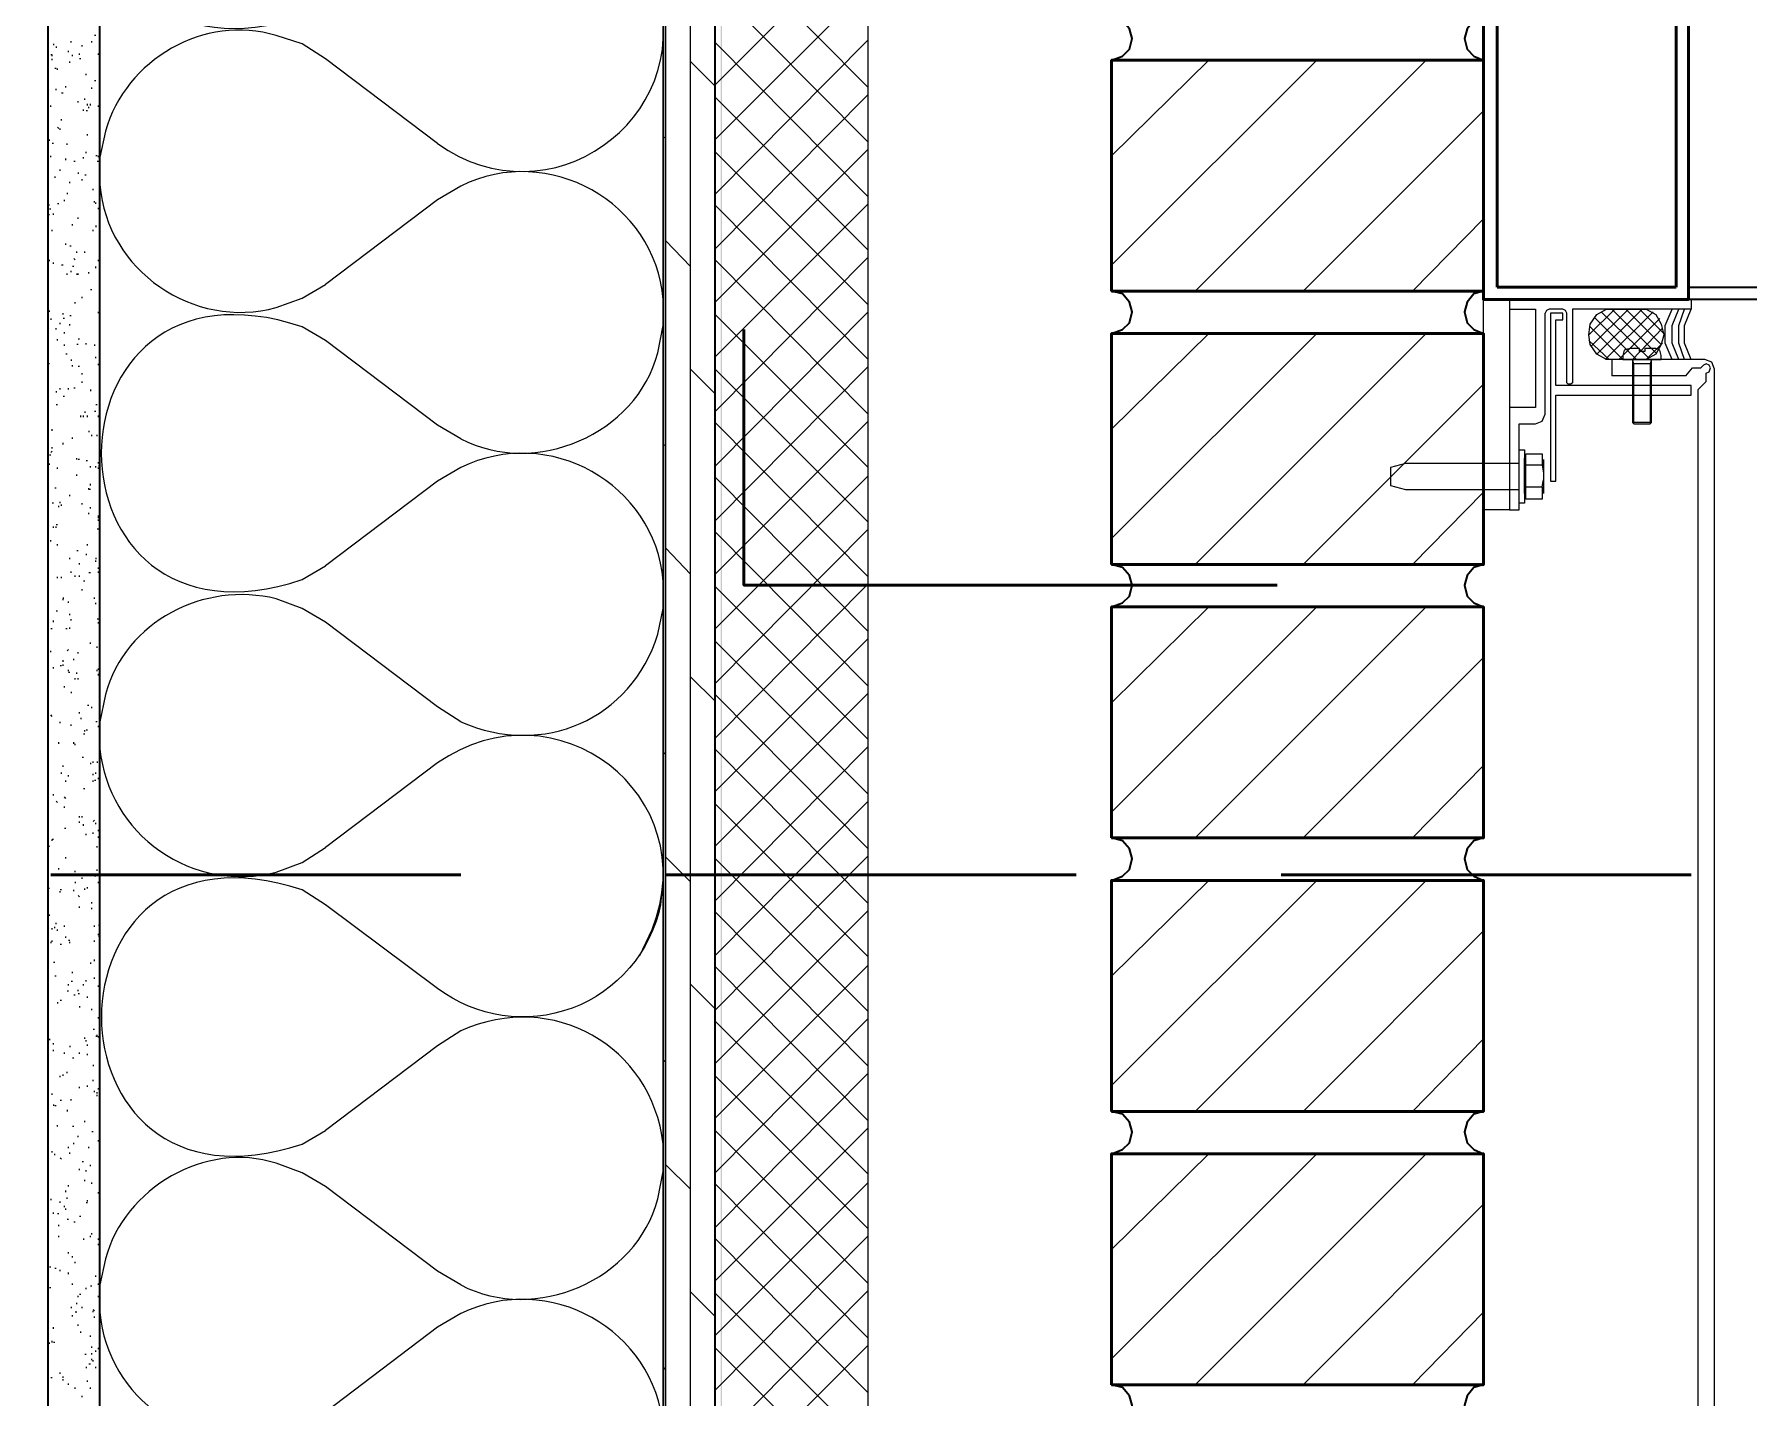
# Model space of a CAD drawing. Header units: inches. Extents: x 5 to 516, y -193 to 129.
# Drawn here: x 34.924 to 36.317, y -180.871 to -179.762 of the extents above; entities that cross this region are included whole.
import ezdxf

# ---------------------------------------------------------------- set-up
doc = ezdxf.new("R2010")
doc.units = ezdxf.units.IN
doc.header["$MEASUREMENT"] = 0
doc.layers.add('PDF7_Geometry', color=7, linetype='Continuous')
doc.layers.add('PDF7_Solid Fills', color=7, linetype='Continuous')

msp = doc.modelspace()

# ---------------------------------------------------------------- linework, layer by layer
at = {"layer": 'PDF7_Geometry', "lineweight": 35}
for points in [[(35.4346639, -172.2280057), (35.4346639, -182.8946732), (35.4768862, -182.8946732), (35.4768862, -172.2280057)], [(34.9346616, -177.4357839), (34.9346616, -182.0613398), (34.9768839, -182.0613398), (34.9768839, -177.4357839)]]:
    msp.add_lwpolyline(points, close=True, dxfattribs=at)
at = {"layer": 'PDF7_Geometry', "lineweight": 15}
for points in [[(35.4368861, -182.8946732), (35.4368861, -172.2280057)], [(35.4568852, -182.8946732), (35.4568852, -172.2280057)], [(35.6013283, -179.8057832), (35.4768839, -179.6802276)], [(35.4768844, -179.803561), (35.6013289, -179.6791166)], [(35.6013283, -179.8502281), (35.4768839, -179.7246725)], [(35.4768844, -179.8480059), (35.6013289, -179.7235615)], [(34.9391082, -179.7702279), (34.9391082, -179.771339)], [(34.9535509, -179.7691169), (34.9535509, -179.7680058)], [(34.970218, -179.7691169), (34.970218, -179.7680058)], [(34.9735523, -179.7635615), (34.9724412, -179.7635615)], [(35.2513293, -179.8513385), (35.1602182, -179.7824497), (35.1413293, -179.7702274), (35.1202182, -179.7635608)], [(35.6013283, -179.894673), (35.4768839, -179.7691174)], [(35.4768844, -179.8924508), (35.6013289, -179.7668953)], [(34.937996, -179.7791165), (34.9368848, -179.7791165)], [(34.937996, -179.7802275), (34.937996, -179.7791164)], [(34.937996, -179.7835619), (34.937996, -179.7824507)], [(34.9413303, -179.7724501), (34.9413303, -179.7735612)], [(34.9513287, -179.7768943), (34.9513287, -179.7757832)], [(34.9546631, -179.7802275), (34.9546631, -179.7791164)], [(34.9613295, -179.7824497), (34.9602184, -179.7824497)], [(34.9602195, -179.7791165), (34.9602195, -179.7780053)], [(34.9624394, -179.7724501), (34.9624394, -179.7713389)], [(34.9757745, -179.7791165), (34.9757745, -179.7780053)], [(35.7991071, -179.8613387), (35.877996, -179.7835609)], [(35.7991071, -179.9502285), (35.9657738, -179.7835619)], [(35.8668856, -179.9713388), (36.0546633, -179.783561)], [(34.9413303, -179.7902282), (34.9402192, -179.7902282)], [(34.9424402, -179.7913393), (34.9424402, -179.7902282)], [(34.9524409, -179.785784), (34.9524409, -179.7846729)], [(34.9657737, -179.7957836), (34.9657737, -179.7946725)], [(35.4768844, -179.8046721), (35.4568844, -179.7846721)], [(34.9413303, -179.8080053), (34.9413303, -179.8068942)], [(34.9468845, -179.8102274), (34.9457734, -179.8102274)], [(34.9491066, -179.8057832), (34.9491066, -179.8046721)], [(34.970218, -179.8068942), (34.970218, -179.8057831)], [(34.9735523, -179.8002278), (34.9724412, -179.8002278)], [(35.4768844, -179.9368946), (35.6013289, -179.811339)], [(34.936886, -179.8213392), (34.936886, -179.8202281)], [(34.9591073, -179.818006), (34.9591073, -179.8168949)], [(34.9635516, -179.8246724), (34.9635516, -179.8235613)], [(34.9646638, -179.8157839), (34.9646638, -179.8146728)], [(34.9668859, -179.8246724), (34.9657748, -179.8246724)], [(34.9668859, -179.8202282), (34.9668859, -179.819117)], [(34.9679959, -179.8224503), (34.9679959, -179.8213392)], [(34.9691081, -179.8202282), (34.9691081, -179.819117)], [(34.9757745, -179.8213392), (34.9757745, -179.8202281)], [(35.6013283, -179.9380057), (35.4768839, -179.8135612)], [(35.9546632, -179.9713388), (36.1013298, -179.8246721)], [(34.9435524, -179.8391174), (34.9424413, -179.8380063)], [(34.9446624, -179.8402273), (34.9446624, -179.8391162)], [(34.9457745, -179.8324499), (34.9457745, -179.8313388)], [(34.9357738, -179.849117), (34.9357738, -179.8480059)], [(34.9391082, -179.8513391), (34.937997, -179.8513391)], [(34.9502188, -179.8524502), (34.9502188, -179.8513391)], [(34.9668859, -179.8446727), (34.9668859, -179.8435616)], [(34.9813293, -179.8413385), (34.9768848, -179.8624497), (34.9768848, -179.8846719)], [(35.4368861, -179.8468949), (35.4346638, -179.8457838)], [(34.936886, -179.8624498), (34.936886, -179.8613387)], [(34.9491066, -179.8646731), (34.9491066, -179.8635619)], [(34.9568852, -179.865783), (34.9557741, -179.865783)], [(34.9635516, -179.8635609), (34.9635516, -179.8624498)], [(34.9657737, -179.8591166), (34.9657737, -179.8580055)], [(34.9746623, -179.8613387), (34.9735512, -179.8613387)], [(34.9757745, -179.865783), (34.9746633, -179.865783)], [(34.9757745, -179.8624498), (34.9757745, -179.8613387)], [(35.6013283, -179.9824506), (35.4768839, -179.8580061)], [(35.4768844, -179.9802284), (35.6013289, -179.855784)], [(34.9402181, -179.8780059), (34.9402181, -179.879117)], [(34.9446624, -179.8735616), (34.9446624, -179.8724505)], [(34.9591073, -179.8746727), (34.9591073, -179.8757838)], [(34.9624394, -179.881339), (34.9624394, -179.8802279)], [(34.9657737, -179.8768948), (34.9646626, -179.8768948)], [(34.9502188, -179.8913386), (34.9502188, -179.8924498)], [(34.9524409, -179.8835612), (34.9524409, -179.8824501)], [(34.9713302, -179.8891165), (34.9713302, -179.8880054)], [(35.2702182, -179.8857839), (35.2513293, -179.896895), (35.1602182, -179.9657839)], [(34.9357738, -179.9013394), (34.9346627, -179.9013394)], [(34.9357738, -179.9091168), (34.9346627, -179.9091168)], [(34.936886, -179.9046726), (34.9357749, -179.9046726)], [(34.9391082, -179.9091168), (34.9391082, -179.9080057)], [(34.9435524, -179.9002283), (34.9424413, -179.9002283)], [(34.9479967, -179.8980062), (34.9479967, -179.8968951)], [(34.9724401, -179.8991172), (34.9724401, -179.8980061)], [(34.9735523, -179.9002283), (34.9735523, -179.8991172)], [(34.9757745, -179.9046726), (34.9757745, -179.9035615)], [(35.6013283, -180.0268943), (35.4768839, -179.9013388)], [(35.4768844, -180.0246722), (35.6013289, -179.9002278)], [(34.937996, -179.9224508), (34.937996, -179.9213396)], [(34.9546631, -179.9180054), (34.9546631, -179.9168942)], [(34.9591073, -179.91245), (34.9591073, -179.9113389)], [(34.9713302, -179.9224508), (34.9713302, -179.9213396)], [(34.9735523, -179.9180054), (34.9735523, -179.9191165)], [(36.043553, -179.9713388), (36.1013307, -179.9124499)], [(34.9491066, -179.9335614), (34.9491066, -179.9324503)], [(34.9535509, -179.9346725), (34.9524398, -179.9346725)], [(35.4568852, -179.9513385), (35.4368852, -179.9302274)], [(34.9357738, -179.9468942), (34.9357738, -179.9457831)], [(34.9391082, -179.9491163), (34.9391082, -179.9480052)], [(34.9468845, -179.9502285), (34.9457734, -179.9502285)], [(34.9557753, -179.9513385), (34.9546642, -179.9513385)], [(34.9568852, -179.9457831), (34.9557741, -179.944672)], [(34.9579951, -179.9402278), (34.9579951, -179.9391167)], [(34.9646638, -179.9402278), (34.9646638, -179.9391167)], [(34.9735523, -179.9524507), (34.9735523, -179.9513396)], [(34.9757745, -179.9468942), (34.9757745, -179.9457831)], [(35.6013283, -180.0713392), (35.4768839, -179.9457837)], [(35.4768844, -180.0691171), (35.6013289, -179.9435615)], [(34.9502188, -179.958006), (34.9502188, -179.9568949)], [(34.9535509, -179.9557839), (34.9535509, -179.9546727)], [(34.9579951, -179.9568949), (34.9579951, -179.958006)], [(34.9591073, -179.958006), (34.9591073, -179.9568949)], [(34.9679959, -179.9568949), (34.9679959, -179.9557838)], [(34.9624394, -179.9768941), (34.9624394, -179.975783)], [(34.970218, -179.9702277), (34.9691069, -179.9702277)], [(35.1202182, -179.9846719), (35.1413293, -179.9768941), (35.1602182, -179.965783)], [(35.4302182, -180.0213394), (35.4346627, -179.9991172), (35.4346627, -179.9780061)], [(36.1802175, -179.9780063), (36.1224397, -179.9780063), (36.1224397, -179.9857841), (36.1435508, -179.9857841), (36.1435508, -180.0657841), (36.1224397, -180.0657841), (36.1224397, -180.1491174), (36.1302175, -180.1491174), (36.1302175, -180.0791174), (36.1435508, -180.0791174), (36.1491064, -180.0768952), (36.1513286, -180.0713397), (36.1513286, -179.9891174)], [(36.1802179, -179.9780059), (36.2702179, -179.9780059), (36.2702179, -179.9857836), (36.1735512, -179.9857836), (36.1735512, -180.0457836), (36.1724401, -180.0468948), (36.1702179, -180.0468948), (36.1691068, -180.0457836), (36.1691068, -179.989117), (36.1679957, -179.9868947), (36.1657735, -179.9857836)], [(34.9357738, -179.9880059), (34.9357738, -179.9868948)], [(34.9468845, -179.990228), (34.9468845, -179.9891169)], [(34.9535509, -179.9913391), (34.9524398, -179.9913391)], [(34.9568852, -179.9813395), (34.9568852, -179.9802284)], [(34.9757745, -179.989117), (34.9757745, -179.9880059)], [(35.6013283, -180.1146731), (35.4768839, -179.9902286)], [(35.4768844, -180.1135609), (35.6013289, -179.9880053)], [(36.1657752, -179.9857838), (36.1546641, -179.9857838), (36.1524419, -179.9868949), (36.1513307, -179.9891171)], [(36.2079952, -179.9857838), (36.1868841, -180.0068949)], [(36.2335532, -180.0268943), (36.2013309, -180.0268943), (36.1935531, -180.0224499), (36.1879976, -180.0146721), (36.1868865, -180.0068943), (36.1879976, -179.9980055), (36.1935531, -179.9902277), (36.2013309, -179.9857832)], [(36.2191082, -179.9857838), (36.1891082, -180.0157838)], [(36.2257746, -180.0268943), (36.1913301, -179.9924499)], [(36.2302188, -179.9857838), (36.1935522, -180.0224504)], [(36.235773, -180.0257833), (36.1968841, -179.9880055)], [(36.2391074, -179.9880059), (36.2002185, -180.0268948)], [(36.2013288, -179.9857838), (36.2335511, -179.9857838)], [(36.2413295, -180.021339), (36.2057739, -179.9857835)], [(36.2457737, -180.0146726), (36.2168849, -179.9857837)], [(36.2479959, -180.0057841), (36.2279959, -179.9857841)], [(36.2335532, -179.9857838), (36.2413309, -179.9902282), (36.2457754, -179.998006), (36.2479976, -180.0068949), (36.2457754, -180.0146727), (36.2413309, -180.0224504), (36.2335532, -180.0268949)], [(36.2546623, -180.0268943), (36.2491067, -180.013561), (36.2491067, -179.9991166), (36.2546623, -179.9857832)], [(36.2602187, -180.0268943), (36.2546632, -180.013561), (36.2546632, -179.9991166), (36.2602187, -179.9857832)], [(36.264663, -180.0268943), (36.2602186, -180.013561), (36.2602186, -179.9991166), (36.264663, -179.9857832)], [(36.2702195, -180.0268943), (36.2646639, -180.013561), (36.2646639, -179.9991166), (36.2702195, -179.9857832)], [(34.936886, -179.9935612), (34.936886, -179.9946723)], [(34.9413303, -180.0024498), (34.9413303, -180.0013387)], [(34.9446624, -179.9980055), (34.9446624, -179.9968944)], [(34.9479967, -179.9935612), (34.9468856, -179.9935612)], [(34.9479967, -180.0057841), (34.9479967, -180.004673)], [(34.9524409, -179.9991166), (34.9524409, -179.9980055)], [(35.2702182, -180.0913394), (35.2513293, -180.0802283), (35.1602182, -180.0113394), (35.1413293, -180.0002283)], [(35.7991071, -180.083561), (35.877996, -180.0057832)], [(35.7991071, -180.1724508), (35.9657738, -180.0057841)], [(35.8668856, -180.193561), (36.0546633, -180.0057832)], [(36.2146639, -180.0268943), (36.1879972, -180.0002277)], [(36.2446638, -179.9935612), (36.2113305, -180.0268946)], [(36.2468859, -180.0013387), (36.2224415, -180.0268943)], [(34.9424402, -180.0113394), (34.9424402, -180.0102283)], [(34.9479967, -180.0157837), (34.9479967, -180.0146726)], [(34.9591073, -180.0146726), (34.9579962, -180.0146726)], [(34.9602195, -180.0102284), (34.9591084, -180.0102284)], [(34.9657737, -180.0146726), (34.9657737, -180.0135615)], [(34.9724401, -180.0146726), (34.9724401, -180.0157837)], [(36.203551, -180.0268943), (36.1868843, -180.0113388)], [(36.2468859, -180.0135616), (36.2335526, -180.0268949)], [(34.9357738, -180.0302275), (34.9346627, -180.0302275)], [(34.9502188, -180.0224501), (34.9491077, -180.0224501)], [(34.9535509, -180.0268943), (34.9535509, -180.0280055)], [(34.9546631, -180.0324497), (34.9546631, -180.0313386)], [(34.9602195, -180.0324497), (34.9591084, -180.0324497)], [(34.9735523, -180.0257833), (34.9735523, -180.0246722)], [(34.9757745, -180.0313397), (34.9757745, -180.0302286)], [(35.4768844, -180.0546721), (35.4568844, -180.0346721)], [(35.6013283, -180.1591168), (35.4768839, -180.0346724)], [(35.4768844, -180.1580058), (35.6013289, -180.0324502)], [(36.2813301, -180.0268943), (36.2057746, -180.0268943)], [(36.2057754, -180.0268943), (36.2057754, -180.0402277)], [(36.2235513, -180.0791166), (36.2235513, -180.0302277), (36.2224402, -180.0268943), (36.2224402, -180.0780055), (36.2235513, -180.0791166), (36.2368847, -180.0791166), (36.2379958, -180.0780055), (36.2379958, -180.0268943)], [(36.2379974, -180.0302275), (36.2224419, -180.0302275)], [(36.2379974, -180.0268943), (36.2368863, -180.0302277), (36.2368863, -180.0791166)], [(36.2657738, -180.0402285), (36.2713294, -180.0335619), (36.2779961, -180.0335619), (36.2802183, -180.0313396)], [(36.28244, -180.0380062), (36.2846622, -180.0368951), (36.2857733, -180.0335617), (36.2846622, -180.0313395), (36.28244, -180.0302284), (36.2802177, -180.0313395)], [(36.2891087, -182.8402276), (36.2891087, -180.0346718), (36.2868865, -180.0291163), (36.2813309, -180.026894)], [(34.9624394, -180.0391172), (34.9624394, -180.0380061)], [(34.9624394, -180.0457836), (34.9624394, -180.0446725)], [(35.9546632, -180.193561), (36.1013298, -180.0468943)], [(36.2657752, -180.0402283), (36.2057752, -180.0402283)], [(36.2757737, -182.8235613), (36.2757737, -180.0513389), (36.2824403, -180.0446723), (36.2824403, -180.0380056)], [(34.9413303, -180.05245), (34.9413303, -180.0535611)], [(34.9446624, -180.0513389), (34.9446624, -180.0502278)], [(34.9479967, -180.0568943), (34.9468856, -180.0568943)], [(34.9513287, -180.0513389), (34.9513287, -180.0502278)], [(34.9568852, -180.0502279), (34.9557741, -180.0502279)], [(34.9691081, -180.0513389), (34.9691081, -180.05245)], [(34.9424402, -180.0635618), (34.9413291, -180.0635618)], [(34.9613295, -180.0735614), (34.9613295, -180.0724503)], [(34.9635516, -180.0735614), (34.9635516, -180.0724503)], [(34.9646638, -180.0691171), (34.9646638, -180.0702282)], [(34.9668859, -180.0735614), (34.9668859, -180.0724503)], [(34.9735523, -180.0691171), (34.9724412, -180.0691171)], [(34.9746623, -180.0635618), (34.9735512, -180.0635618)], [(34.9757745, -180.0735614), (34.9757745, -180.0724503)], [(34.9768844, -180.0713392), (34.9768844, -180.0702281)], [(34.937996, -180.084672), (34.937996, -180.0835609)], [(34.9546631, -180.0913396), (34.9546631, -180.0902285)], [(34.9679959, -180.084672), (34.9679959, -180.0857831)], [(34.970218, -180.0891174), (34.970218, -180.0880063)], [(34.9746623, -180.0891174), (34.9746623, -180.0880063)], [(35.6013283, -180.2035617), (35.4768839, -180.0780062)], [(35.4768844, -180.2013385), (35.6013289, -180.076894)], [(36.2379974, -180.0780056), (36.2224419, -180.0780056)], [(34.936886, -180.1046724), (34.9357749, -180.1046724)], [(34.937996, -180.1013392), (34.9368848, -180.1024503)], [(34.937996, -180.099117), (34.937996, -180.0980059)], [(34.9468845, -180.0957838), (34.9468845, -180.0946727)], [(35.4368861, -180.0968949), (35.4346638, -180.0957838)], [(36.1357748, -180.1124498), (36.1357748, -180.1035609), (36.1491082, -180.1035609), (36.1491082, -180.1124498)], [(34.9357738, -180.1124498), (34.9357738, -180.1113387)], [(34.9424402, -180.115783), (34.9424402, -180.1146719)], [(34.9579951, -180.1080056), (34.9579951, -180.1068944)], [(34.9602195, -180.1080056), (34.9591084, -180.1080056)], [(34.9668859, -180.1091166), (34.9657748, -180.1091166)], [(34.9691081, -180.1146731), (34.9691081, -180.113562)], [(34.9735523, -180.1146731), (34.9735523, -180.113562)], [(34.9768844, -180.1135609), (34.9757733, -180.1135609)], [(34.9757745, -180.1113388), (34.9757745, -180.1102276)], [(34.9757745, -180.115783), (34.9757745, -180.1146719)], [(35.2702182, -180.1146725), (35.2513293, -180.1257836), (35.1602182, -180.1946725)], [(36.1302184, -180.1113388), (36.0379961, -180.1113388), (36.0257739, -180.1146721), (36.0257739, -180.1291165), (36.0379961, -180.1324499), (36.1302184, -180.1324499)], [(36.1357748, -180.1357833), (36.1346637, -180.1357833), (36.1346637, -180.1068944), (36.1357748, -180.1068944)], [(36.1357748, -180.130228), (36.1357748, -180.1124502), (36.1491082, -180.1124502), (36.1502193, -180.1191169)], [(36.1502198, -180.1080056), (36.1502198, -180.1357833)], [(34.9413303, -180.1313391), (34.9402192, -180.1313391)], [(34.9579951, -180.1213395), (34.9579951, -180.1202284)], [(34.9679959, -180.1324501), (34.9679959, -180.131339)], [(34.9691081, -180.1324501), (34.967997, -180.1324501)], [(34.9691081, -180.1291169), (34.9691081, -180.1280058)], [(35.6013283, -180.2480055), (35.4768839, -180.12245)], [(35.4768844, -180.2457834), (35.6013289, -180.1213389)], [(36.1491076, -180.130228), (36.1502187, -180.1246724)], [(34.9391082, -180.1435608), (34.937997, -180.1435608)], [(34.9435524, -180.1468951), (34.9435524, -180.145784)], [(34.9446624, -180.1435608), (34.9446624, -180.1424497)], [(34.9457745, -180.1457829), (34.9457745, -180.1446718)], [(34.9524409, -180.1380055), (34.9524409, -180.1368944)], [(34.9624394, -180.144673), (34.9624394, -180.1435619)], [(36.043553, -180.193561), (36.1013307, -180.1346721)], [(34.9679959, -180.1524505), (34.9679959, -180.1513393)], [(34.9691081, -180.1480062), (34.9691081, -180.1468951)], [(34.9757745, -180.1546726), (34.9757745, -180.1535615)], [(34.9757745, -180.1557837), (34.9757745, -180.1546725)], [(34.9757745, -180.1580058), (34.9757745, -180.1568947)], [(34.9346616, -180.1635611), (34.9346616, -180.16245)], [(34.936886, -180.1746729), (34.936886, -180.1735618)], [(34.9391082, -180.1635611), (34.9391082, -180.16245)], [(34.9424402, -180.161339), (34.9413291, -180.161339)], [(34.9413303, -180.1635611), (34.9413303, -180.16245)], [(34.9757745, -180.1646722), (34.9746633, -180.1646722)], [(35.6013283, -180.2924504), (35.4768839, -180.1668949)], [(35.4768844, -180.2902283), (35.6013289, -180.1646727)], [(34.9424402, -180.1780061), (34.9424402, -180.176895)], [(34.9524409, -180.1891168), (34.9524409, -180.1880056)], [(34.9591073, -180.1824504), (34.9579962, -180.1824504)], [(34.9657737, -180.1846725), (34.9657737, -180.1857836)], [(34.9668859, -180.1780061), (34.9668859, -180.176895)], [(34.9735523, -180.1880057), (34.9735523, -180.1891168)], [(35.4568852, -180.2013385), (35.4368852, -180.1802274)], [(34.9535509, -180.2002286), (34.9535509, -180.1991174)], [(34.9602195, -180.193561), (34.9602195, -180.1924499)], [(34.9691081, -180.2002286), (34.967997, -180.2002286)], [(34.9735523, -180.1913389), (34.9735523, -180.1902278)], [(34.9757745, -180.1968942), (34.9757745, -180.1957831)], [(34.9757745, -180.2002286), (34.9757745, -180.1991174)], [(35.1413293, -180.2057839), (35.1602182, -180.1946728)], [(34.9424402, -180.2046728), (34.9424402, -180.2035617)], [(34.9457745, -180.2046728), (34.9457745, -180.2035617)], [(34.9568852, -180.2035617), (34.9568852, -180.2024506)], [(34.9602195, -180.2035617), (34.9602195, -180.2024506)], [(34.9624394, -180.2146724), (34.9624394, -180.2135613)], [(34.9646638, -180.2068949), (34.9635527, -180.2068949)], [(35.4302182, -180.2502281), (35.4346627, -180.2291169), (35.4346627, -180.2068947)], [(35.6013283, -180.3357831), (35.4768839, -180.2113387)], [(35.4768844, -180.3346721), (35.6013289, -180.2091165)], [(34.9468845, -180.2202277), (34.9468845, -180.2213388)], [(34.9468845, -180.2224499), (34.9468845, -180.2213388)], [(34.9513287, -180.224672), (34.9513287, -180.2235609)], [(34.9724401, -180.2213388), (34.9724401, -180.2202277)], [(34.9735523, -180.2257842), (34.9735523, -180.2246731)], [(35.2702182, -180.3213392), (35.2513293, -180.309117), (35.1602182, -180.2402281), (35.1413293, -180.2291169), (35.1202182, -180.2213392)], [(35.7991071, -180.3057832), (35.877996, -180.2280054)], [(35.7991071, -180.394673), (35.9657738, -180.2280063)], [(35.8668856, -180.4157833), (36.0546633, -180.2280055)], [(34.9391082, -180.2402281), (34.9391082, -180.2391169)], [(34.9424402, -180.2313395), (34.9413291, -180.2313395)], [(34.9524409, -180.2346727), (34.9524409, -180.2335616)], [(34.9535509, -180.239117), (34.9535509, -180.2380059)], [(34.9757745, -180.2380059), (34.9746633, -180.2380059)], [(34.9757745, -180.2413391), (34.9757745, -180.240228)], [(34.937996, -180.2457834), (34.9368848, -180.2457834)], [(34.9502188, -180.2457834), (34.9491077, -180.2457834)], [(34.9524409, -180.2457834), (34.9524409, -180.2446723)], [(34.9691081, -180.2580062), (34.9691081, -180.2568951)], [(35.6013283, -180.380228), (35.4768839, -180.2557836)], [(35.4768844, -180.3780059), (35.6013289, -180.2535614)], [(34.936886, -180.2646726), (34.936886, -180.2635615)], [(34.9468845, -180.2724501), (34.9468845, -180.271339)], [(34.9513287, -180.2624505), (34.9502176, -180.2635616)], [(34.9557753, -180.271339), (34.9557753, -180.2702279)], [(34.9591073, -180.2657837), (34.9591073, -180.2646726)], [(34.9746623, -180.2613394), (34.9746623, -180.2602283)], [(35.9546632, -180.4157833), (36.1013298, -180.2691166)], [(34.9391082, -180.2780054), (34.9391082, -180.2768943)], [(34.9457745, -180.2757833), (34.9446634, -180.2757833)], [(34.9468845, -180.2757833), (34.9468845, -180.2746722)], [(34.9513287, -180.2802276), (34.9513287, -180.2791165)], [(34.9524409, -180.2813398), (34.9513298, -180.2813398)], [(34.9568852, -180.2868951), (34.9568852, -180.285784)], [(34.9579951, -180.2824497), (34.9579951, -180.2813386)], [(34.9591073, -180.2868951), (34.9591073, -180.285784)], [(34.9746623, -180.2802276), (34.9746623, -180.2791165)], [(34.9757745, -180.2791165), (34.9757745, -180.2780054)], [(34.9757745, -180.2835619), (34.9757745, -180.2824508)], [(35.4768844, -180.3046721), (35.4568844, -180.2846721)], [(34.9479967, -180.2935615), (34.9479967, -180.2924504)], [(34.9535509, -180.2968947), (34.9535509, -180.2980058)], [(35.6013283, -180.4246729), (35.4768839, -180.2991174)], [(35.4768844, -180.4224508), (35.6013289, -180.2980063)], [(34.9602195, -180.3146729), (34.9602195, -180.3135618)], [(34.9679959, -180.3080053), (34.9668848, -180.3080053)], [(34.970218, -180.3102275), (34.970218, -180.3091164)], [(34.937996, -180.316895), (34.9368848, -180.3157839)], [(34.9446624, -180.3224503), (34.9446624, -180.3213392)], [(34.9535509, -180.3246725), (34.9535509, -180.3235614)], [(34.9613295, -180.3180061), (34.9613295, -180.3191172)], [(34.9746623, -180.3213393), (34.9735512, -180.3213393)], [(34.9757745, -180.3257835), (34.9757745, -180.3246724)], [(34.9435524, -180.3391175), (34.9435524, -180.3380063)], [(34.9557753, -180.3391175), (34.9557753, -180.3380063)], [(34.9568852, -180.3402274), (34.9568852, -180.3391163)], [(34.9646638, -180.3313389), (34.9635527, -180.3313389)], [(34.9646638, -180.3291167), (34.9646638, -180.3280056)], [(34.9668859, -180.3280057), (34.9657748, -180.3280057)], [(35.4768844, -180.4668946), (35.6013289, -180.341339)], [(34.9635516, -180.3502281), (34.9624405, -180.3502281)], [(34.9691081, -180.3546724), (34.9691081, -180.3557835)], [(34.9713302, -180.3546724), (34.9713302, -180.3535613)], [(34.9746623, -180.3535613), (34.9746623, -180.3546724)], [(35.2513302, -180.3546728), (35.1602191, -180.4235617)], [(35.4368861, -180.348006), (35.4346638, -180.3457838)], [(35.6013283, -180.4691167), (35.4768839, -180.3435611)], [(34.9346616, -180.3680052), (34.9346616, -180.3668941)], [(34.9457745, -180.3635609), (34.9457745, -180.3624498)], [(34.9468845, -180.3580056), (34.9468845, -180.3568945)], [(34.9491066, -180.3702284), (34.9491066, -180.3691173)], [(34.9513287, -180.365783), (34.9513287, -180.3646719)], [(34.9713302, -180.3646731), (34.9713302, -180.363562)], [(34.9713302, -180.3702284), (34.9713302, -180.3691173)], [(34.9735523, -180.3691174), (34.9724412, -180.3691174)], [(34.9735523, -180.3635609), (34.9735523, -180.3624498)], [(34.9757745, -180.3680052), (34.9757745, -180.3668941)], [(36.043553, -180.4157833), (36.1013307, -180.3568944)], [(34.9391082, -180.3813391), (34.9391082, -180.380228)], [(34.9491066, -180.3835612), (34.9479955, -180.3824501)], [(34.9646638, -180.3757838), (34.9635527, -180.3757838)], [(34.9424402, -180.3868944), (34.9413291, -180.3857833)], [(34.9479967, -180.3913387), (34.9479967, -180.3902276)], [(35.6013283, -180.5124505), (35.4768839, -180.3880061)], [(35.4768844, -180.5113395), (35.6013289, -180.3857839)], [(34.9346616, -180.4102279), (34.9346616, -180.4091168)], [(34.9491066, -180.4080058), (34.9479955, -180.4080058)], [(34.9602195, -180.3991173), (34.9602195, -180.3980062)], [(34.9602195, -180.4035615), (34.9602195, -180.4024504)], [(34.9624394, -180.3991173), (34.9624394, -180.3980062)], [(34.9635516, -180.4057837), (34.9635516, -180.4046726)], [(34.9724401, -180.4013394), (34.971329, -180.4024505)], [(34.9735523, -180.4046726), (34.9735523, -180.4035615)], [(34.9757745, -180.4102279), (34.9757745, -180.4091168)], [(34.9357738, -180.4224508), (34.9346627, -180.4235619)], [(34.937996, -180.4180054), (34.937996, -180.4168943)], [(34.9391082, -180.4168943), (34.937997, -180.4168943)], [(34.9657737, -180.4135611), (34.9657737, -180.41245)], [(34.9713302, -180.4124501), (34.9713302, -180.411339)], [(34.9746623, -180.4235607), (34.9746623, -180.4224496)], [(34.9757745, -180.4157833), (34.9757745, -180.4146722)], [(34.9346616, -180.4302283), (34.9346616, -180.4291171)], [(34.9491066, -180.4324504), (34.9491066, -180.4313393)], [(35.4568852, -180.4513385), (35.4368852, -180.4313385)], [(35.6013283, -180.5568943), (35.4768839, -180.4324498)], [(35.4768844, -180.5557832), (35.6013289, -180.4302277)], [(34.9435524, -180.4413389), (34.9435524, -180.4402278)], [(34.9557753, -180.4468942), (34.9557753, -180.4457831)], [(34.9568852, -180.443561), (34.9568852, -180.4424499)], [(34.9568852, -180.4513385), (34.9568852, -180.4524496)], [(34.9624394, -180.4468942), (34.9624394, -180.4457831)], [(34.9624394, -180.4491164), (34.9624394, -180.4480053)], [(34.9735523, -180.4468942), (34.9724412, -180.4468942)], [(34.9746623, -180.44245), (34.9746623, -180.4413389)], [(34.9757745, -180.4524507), (34.9757745, -180.4513396)], [(35.7991071, -180.5280055), (35.877996, -180.4502277)], [(35.7991071, -180.6168953), (35.9657738, -180.4502286)], [(35.8668856, -180.6380055), (36.0546633, -180.4502277)], [(34.9357738, -180.456895), (34.9346627, -180.456895)], [(34.9446624, -180.4602282), (34.9446624, -180.4591171)], [(34.9457745, -180.458006), (34.9446634, -180.458006)], [(34.9557753, -180.4591171), (34.9557753, -180.458006)], [(34.9602195, -180.4635614), (34.9591084, -180.4624503)], [(34.9646638, -180.458006), (34.9646638, -180.4568949)], [(34.9668859, -180.456895), (34.9668859, -180.4557839)], [(34.9357738, -180.4791163), (34.9357738, -180.4780052)], [(34.9602195, -180.4724499), (34.9602195, -180.4713388)], [(34.970218, -180.4691167), (34.970218, -180.4680056)], [(34.970218, -180.473561), (34.970218, -180.4724498)], [(35.6013283, -180.6013392), (35.4768839, -180.4757836)], [(35.4768844, -180.5991171), (35.6013289, -180.4746726)], [(34.937996, -180.4902281), (34.937996, -180.489117)], [(34.9402181, -180.489117), (34.9402181, -180.4880059)], [(34.9413303, -180.4857838), (34.9413303, -180.4846727)], [(34.9424402, -180.4913391), (34.9424402, -180.490228)], [(34.9479967, -180.4880059), (34.9479967, -180.4868948)], [(34.9724401, -180.4880059), (34.9724401, -180.4868948)], [(34.9768844, -180.4857838), (34.9757733, -180.4868949)], [(34.9757745, -180.4946723), (34.9757745, -180.4935612)], [(35.4157747, -180.5113395), (35.4257747, -180.4902283)], [(35.9546632, -180.6380055), (36.1013298, -180.4913388)], [(34.936886, -180.5002277), (34.936886, -180.5013388)], [(34.937996, -180.5002277), (34.937996, -180.4991166)], [(34.9457745, -180.5024498), (34.9446634, -180.5024498)], [(34.9491066, -180.4968945), (34.9491066, -180.4957834)], [(34.9524409, -180.4991166), (34.9513298, -180.4991166)], [(34.9524409, -180.5013387), (34.9524409, -180.5002276)], [(34.9724401, -180.5002277), (34.9724401, -180.4991166)], [(34.9768844, -180.4957834), (34.9757733, -180.4957834)], [(34.9402181, -180.5168948), (34.939107, -180.5168948)], [(34.9691081, -180.5168948), (34.9691081, -180.5180059)], [(34.9724401, -180.5157837), (34.9724401, -180.5146726)], [(35.6013283, -180.645783), (35.4768839, -180.5202274)], [(35.4768844, -180.6435608), (35.6013289, -180.5191164)], [(34.9413303, -180.5280055), (34.9402192, -180.5280055)], [(34.9513287, -180.535784), (34.9513287, -180.5346729)], [(34.9546631, -180.5324497), (34.953552, -180.5324497)], [(34.9546631, -180.5257833), (34.9546631, -180.5246722)], [(34.9635516, -180.535784), (34.9635516, -180.5346729)], [(34.9657737, -180.5324497), (34.9657737, -180.5313386)], [(34.9724401, -180.5302276), (34.9724401, -180.5291165)], [(34.9757745, -180.5368951), (34.9757745, -180.535784)], [(35.4768844, -180.5546722), (35.4568844, -180.5346722)], [(34.9424402, -180.5491168), (34.9424402, -180.5502279)], [(34.9457745, -180.5480058), (34.9446634, -180.5480058)], [(34.9513287, -180.5402283), (34.9502176, -180.5402283)], [(34.9568852, -180.5435615), (34.9557741, -180.5435615)], [(34.9591073, -180.5402283), (34.9591073, -180.5391172)], [(34.9602195, -180.5424504), (34.9591084, -180.5424504)], [(34.9668859, -180.5457836), (34.9668859, -180.5446725)], [(34.9602195, -180.55245), (34.9602195, -180.5535611)], [(34.970218, -180.5557832), (34.970218, -180.5546721)], [(34.9757745, -180.5624496), (34.9757745, -180.5613385)], [(35.4768844, -180.6880057), (35.6013289, -180.5624502)], [(34.9646638, -180.5791167), (34.9646638, -180.5780056)], [(34.9724401, -180.5713393), (34.971329, -180.5713393)], [(34.9735512, -180.5768946), (34.9746623, -180.5768946), (34.9746623, -180.5757835)], [(34.9757745, -180.5780057), (34.9757745, -180.5768946)], [(35.2702182, -180.5724497), (35.2513293, -180.5846719), (35.1602182, -180.6535608)], [(35.6013283, -180.6891168), (35.4768839, -180.5646723)], [(34.9357738, -180.5791167), (34.9357738, -180.5802279)], [(34.9391082, -180.583561), (34.9391082, -180.5824499)], [(34.9391082, -180.5891175), (34.9391082, -180.5880064)], [(34.9479967, -180.5913396), (34.9479967, -180.5902285)], [(34.9524409, -180.5846721), (34.9524409, -180.5857832)], [(34.9602195, -180.5913396), (34.9602195, -180.5902285)], [(34.9657737, -180.5813389), (34.9657737, -180.5802278)], [(34.9668859, -180.5846721), (34.9668859, -180.583561)], [(34.9668859, -180.5924507), (34.9668859, -180.5913396)], [(36.043553, -180.6380055), (36.1013307, -180.5791166)], [(34.9502188, -180.6068945), (34.9502188, -180.6057834)], [(34.9557753, -180.5946728), (34.9546642, -180.5946728)], [(34.9713302, -180.6002281), (34.9713302, -180.6013392)], [(35.4368861, -180.598006), (35.4346638, -180.5957838)], [(34.9446624, -180.6102277), (34.9446624, -180.6091166)], [(34.9468845, -180.6091167), (34.9468845, -180.6080055)], [(34.9602195, -180.6191174), (34.9602195, -180.6180063)], [(34.9668859, -180.6180052), (34.9668859, -180.6168941)], [(34.9713302, -180.6135609), (34.9713302, -180.6124498)], [(34.9757745, -180.6202284), (34.9757745, -180.6191173)], [(35.6013283, -180.7335617), (35.4768839, -180.6091172)], [(35.4768844, -180.7324506), (35.6013289, -180.6068951)], [(34.937996, -180.6246727), (34.937996, -180.6235616)], [(34.9391082, -180.6324502), (34.9391082, -180.6335613)], [(34.9413303, -180.6335612), (34.9402192, -180.6335612)], [(34.9457745, -180.629117), (34.9446634, -180.629117)], [(34.9535509, -180.629117), (34.9535509, -180.6280059)], [(34.9724401, -180.6224506), (34.9724401, -180.6213395)], [(34.9746623, -180.6235616), (34.9746623, -180.6224505)], [(34.9746623, -180.6257838), (34.9746623, -180.6246727)], [(34.9502188, -180.6368944), (34.9502188, -180.6380055)], [(34.9646638, -180.6468952), (34.9646638, -180.6457841)], [(34.9424402, -180.6502284), (34.9424402, -180.6491172)], [(34.9557753, -180.6502284), (34.9546642, -180.6502284)], [(34.9591073, -180.6591169), (34.9591073, -180.6580058)], [(34.9713302, -180.6546726), (34.9702191, -180.6546726)], [(34.9757745, -180.6624501), (34.9757745, -180.661339)], [(35.1413293, -180.6646722), (35.1602182, -180.6535611)], [(35.6013283, -180.7780055), (35.4768839, -180.653561)], [(35.4768844, -180.7757833), (35.6013289, -180.6513389)], [(34.937996, -180.6713386), (34.937996, -180.6702275)], [(34.9402181, -180.6735607), (34.9402181, -180.6724496)], [(34.9457745, -180.6768951), (34.9446634, -180.675784)], [(34.9513287, -180.6680054), (34.9513287, -180.6668943)], [(34.9524409, -180.6724508), (34.9524409, -180.6713397)], [(34.9557753, -180.6646722), (34.9557753, -180.6635611)], [(34.9679959, -180.6680054), (34.9679959, -180.6668943)], [(35.4302182, -180.7091164), (35.4346627, -180.6868942), (35.4346627, -180.6646719)], [(35.7991071, -180.7502277), (35.877996, -180.6724499)], [(35.7991071, -180.8391175), (35.9657738, -180.6724508)], [(35.8668856, -180.8602277), (36.0546633, -180.67245)], [(34.9602195, -180.6857836), (34.9602195, -180.6846725)], [(34.9635516, -180.6791172), (34.9624405, -180.6791172)], [(34.9657737, -180.6868947), (34.9657737, -180.6857836)], [(34.9691081, -180.6824504), (34.9691081, -180.6813393)], [(35.2702182, -180.7791164), (35.2513293, -180.7680053), (35.1602182, -180.6991164), (35.1413293, -180.6880053), (35.1202182, -180.6802275)], [(35.4568852, -180.7013385), (35.4368852, -180.6813385)], [(34.9491066, -180.7035618), (34.9491066, -180.7024507)], [(34.9513287, -180.6991164), (34.9513287, -180.6980053)], [(34.9646638, -180.6946721), (34.9646638, -180.693561)], [(34.970218, -180.6968943), (34.970218, -180.6957832)], [(34.9757745, -180.7046729), (34.9757745, -180.7035617)], [(35.6013283, -180.8224504), (35.4768839, -180.6968948)], [(35.4768844, -180.8202282), (35.6013289, -180.6957838)], [(34.936886, -180.7091171), (34.936886, -180.7102282)], [(34.9446624, -180.7124503), (34.9446624, -180.7113392)], [(34.9479967, -180.7157835), (34.9479967, -180.7146724)], [(34.9491066, -180.7180056), (34.9491066, -180.7168945)], [(34.9502188, -180.7091171), (34.9502188, -180.708006)], [(34.9668859, -180.7124503), (34.9657748, -180.7124503)], [(34.9668859, -180.7113393), (34.9668859, -180.7102281)], [(35.9546632, -180.8602277), (36.1013298, -180.7135611)], [(34.9391082, -180.7213388), (34.9391082, -180.7202277)], [(34.9435524, -180.7213388), (34.9424413, -180.7213388)], [(34.9435524, -180.7313396), (34.9435524, -180.7302285)], [(34.9513287, -180.7257842), (34.9502176, -180.7257842)], [(34.9568852, -180.7280064), (34.9557741, -180.7280064)], [(34.9613295, -180.723561), (34.9602184, -180.723561)], [(34.9435524, -180.7402281), (34.9435524, -180.739117)], [(34.9635516, -180.7413392), (34.9635516, -180.7424503)], [(34.9691081, -180.7402281), (34.9691081, -180.739117)], [(34.970218, -180.738006), (34.970218, -180.7368949)], [(34.9757745, -180.7424502), (34.9757745, -180.7413391)], [(35.6013283, -180.8668953), (35.4768839, -180.7413397)], [(35.4768844, -180.8646731), (35.6013289, -180.7391176)], [(34.9513287, -180.753562), (34.9513287, -180.7524509)], [(34.9546631, -180.7568941), (34.9546631, -180.755783)], [(34.9757745, -180.7468945), (34.9757745, -180.7457834)], [(34.9813293, -180.7580053), (34.9768848, -180.7791164), (34.9768848, -180.8013386)], [(34.936886, -180.7646727), (34.9357749, -180.7646727)], [(34.9413303, -180.7657837), (34.9402192, -180.7657837)], [(34.9446624, -180.7680059), (34.9446624, -180.7668948)], [(34.9513287, -180.770228), (34.9513287, -180.7691169)], [(34.9568852, -180.7613395), (34.9568852, -180.7602284)], [(34.9735523, -180.7724501), (34.9735523, -180.771339)], [(34.936886, -180.7813398), (34.9357749, -180.7813398)], [(34.9546631, -180.7791165), (34.9546631, -180.7780054)], [(34.9613295, -180.7868951), (34.9602184, -180.7868951)], [(34.9657737, -180.7824497), (34.9657737, -180.7813386)], [(34.970218, -180.7802276), (34.9691069, -180.7802276)], [(34.9757745, -180.7791165), (34.9757745, -180.7780054)], [(35.4768844, -180.8046722), (35.4568844, -180.7846722)], [(35.6013283, -180.910228), (35.4768839, -180.7857835)], [(35.4768844, -180.9091169), (35.6013289, -180.7835613)], [(34.9535509, -180.7968947), (34.9535509, -180.7980058)], [(34.9579951, -180.801339), (34.956884, -180.801339)], [(34.9579951, -180.7946726), (34.9579951, -180.7935615)], [(34.9591073, -180.7891173), (34.9591073, -180.7880061)], [(34.9624394, -180.7980058), (34.9624394, -180.7968947)], [(34.9724401, -180.8002279), (34.971329, -180.7991168)], [(34.9713302, -180.801339), (34.9713302, -180.8002279)], [(34.9757745, -180.7891173), (34.9757745, -180.7880061)], [(36.043553, -180.8602277), (36.1013307, -180.8013389)], [(34.9391082, -180.8146729), (34.9391082, -180.8135618)], [(34.9546631, -180.8046722), (34.9546631, -180.8035611)], [(34.9591073, -180.8124496), (34.9591073, -180.8113385)], [(34.9724401, -180.8057833), (34.9724401, -180.8046721)], [(35.2702182, -180.8024506), (35.2513293, -180.8135617), (35.1602182, -180.8824506)], [(34.9357738, -180.8268946), (34.9357738, -180.8257835)], [(34.937996, -180.8257836), (34.937996, -180.8246725)], [(34.9402181, -180.8257836), (34.939107, -180.8257836)], [(34.9613295, -180.8180061), (34.9613295, -180.816895)], [(34.9691081, -180.8213393), (34.9691081, -180.8202282)], [(34.970218, -180.8302278), (34.970218, -180.8291167)], [(35.4768844, -180.9524507), (35.6013289, -180.8280063)], [(34.9657737, -180.8357832), (34.9646626, -180.8357832)], [(34.970218, -180.8357832), (34.970218, -180.8346721)], [(34.970218, -180.8402274), (34.970218, -180.8391163)], [(34.9713302, -180.8413396), (34.9713302, -180.8402285)], [(34.9735523, -180.833561), (34.9735523, -180.8324499)], [(34.9757745, -180.8313389), (34.9757745, -180.8302278)], [(35.6013283, -180.9546729), (35.4768839, -180.8302284)], [(34.937996, -180.8546724), (34.9368848, -180.8546724)], [(34.9446624, -180.8513392), (34.9446624, -180.8502281)], [(34.9468845, -180.8546724), (34.9468845, -180.8535613)], [(34.9468845, -180.8568945), (34.9468845, -180.8557834)], [(34.9657737, -180.8457839), (34.9657737, -180.846895)], [(34.9668859, -180.8580056), (34.9668859, -180.8568945)], [(34.9691081, -180.8435618), (34.967997, -180.8435618)], [(34.9735523, -180.846895), (34.9735523, -180.8457838)], [(35.4368861, -180.848006), (35.4346638, -180.8457838)], [(34.9513287, -180.8602277), (34.9513287, -180.8591166)], [(34.9568852, -180.8635609), (34.9568852, -180.8624498)], [(34.9624394, -180.8702285), (34.9624394, -180.8691174)], [(34.9691081, -180.8635609), (34.9691081, -180.8624498)]]:
    msp.add_lwpolyline(points, dxfattribs=at)
for points in [[(35.6013283, -182.4368948), (35.6013283, -176.6857833), (35.4768839, -176.6857833), (35.4768839, -182.4368948)], [(36.1013284, -180.1491173), (36.1013284, -179.9780061), (36.1224395, -179.9780061), (36.1224395, -180.1491173)], [(36.1657747, -179.989117), (36.1557747, -179.989117), (36.1557747, -180.1257836), (36.1602192, -180.1257836), (36.1602192, -180.0557836), (36.2702192, -180.0557836), (36.2702192, -180.0480059), (36.1602192, -180.0480059), (36.1602192, -179.9946725), (36.1657747, -179.9946725)], [(36.2146639, -180.0268943), (36.245775, -180.0268943), (36.245775, -180.023561), (36.2446639, -180.0191166), (36.2413306, -180.0180055), (36.2324417, -180.0180055), (36.2324417, -180.0202277), (36.2279972, -180.0202277), (36.2279972, -180.0180055), (36.2202195, -180.0180055), (36.215775, -180.0191166), (36.2146639, -180.023561)], [(36.1302184, -180.1435614), (36.1302184, -180.1002281), (36.1346628, -180.1002281), (36.1346628, -180.1435614)], [(36.1357748, -180.1402276), (36.1357748, -180.1302276), (36.1491082, -180.1302276), (36.1491082, -180.1402276)]]:
    msp.add_lwpolyline(points, close=True, dxfattribs=at)
at = {"layer": 'PDF7_Geometry', "lineweight": 50}
for points in [[(36.2679951, -179.9680063), (36.2679951, -179.9780063), (36.2679951, -179.3113396), (36.1013284, -179.3113396), (36.1013284, -179.9780063), (36.2679951, -179.9780063)], [(36.112441, -179.3213392), (36.2579966, -179.3213392), (36.2579966, -179.9680059)], [(36.1124413, -179.3213392), (36.1124413, -179.9680059)], [(36.2579966, -179.9680056), (36.112441, -179.9680056)], [(35.9335518, -180.2102281), (35.5002184, -180.2102281), (35.5002184, -180.0024504)], [(35.2702194, -180.4457832), (34.936886, -180.4457832)], [(35.7702194, -180.4457832), (35.4368861, -180.4457832)], [(36.2702195, -180.4457832), (35.9368861, -180.4457832)]]:
    msp.add_lwpolyline(points, dxfattribs=at)
at = {"layer": 'PDF7_Geometry', "lineweight": 35}
for points in [[(35.7991071, -179.7835619), (35.807996, -179.7802285), (35.8135516, -179.774673), (35.8157738, -179.7657841), (35.8135516, -179.7580063), (35.807996, -179.7513396), (35.7991071, -179.7491174)], [(36.1013284, -179.7491165), (36.0935506, -179.7513388), (36.0879951, -179.7580054), (36.0857728, -179.7657832), (36.0879951, -179.7746721), (36.0935506, -179.7802277), (36.1013284, -179.783561)], [(35.7991071, -180.0057841), (35.807996, -180.0024508), (35.8135516, -179.9968952), (35.8157738, -179.9880063), (35.8135516, -179.9802285), (35.807996, -179.9735619), (35.7991071, -179.9713396)], [(36.1013284, -179.9713388), (36.0935506, -179.973561), (36.0879951, -179.9802277), (36.0857728, -179.9880055), (36.0879951, -179.9968943), (36.0935506, -180.0024499), (36.1013284, -180.0057832)], [(36.2679951, -179.9680056), (36.4979951, -179.9680056), (36.4979951, -179.9780056), (36.2679951, -179.9780056)], [(35.7991071, -180.2280063), (35.807996, -180.224673), (35.8135516, -180.2191174), (35.8157738, -180.2102286), (35.8135516, -180.2024508), (35.807996, -180.1957841), (35.7991071, -180.1935619)], [(36.1013284, -180.193561), (36.0935506, -180.1957832), (36.0879951, -180.2024499), (36.0857728, -180.2102277), (36.0879951, -180.2191166), (36.0935506, -180.2246721), (36.1013284, -180.2280055)], [(35.7991071, -180.4502286), (35.807996, -180.4468952), (35.8135516, -180.4413397), (35.8157738, -180.4324508), (35.8135516, -180.424673), (35.807996, -180.4180063), (35.7991071, -180.4157841)], [(36.1013284, -180.4157833), (36.0935506, -180.4180055), (36.0879951, -180.4246722), (36.0857728, -180.4324499), (36.0879951, -180.4413388), (36.0935506, -180.4468944), (36.1013284, -180.4502277)], [(35.7991071, -180.6724508), (35.807996, -180.6691175), (35.8135516, -180.6635619), (35.8157738, -180.654673), (35.8135516, -180.6468953), (35.807996, -180.6402286), (35.7991071, -180.6380064)], [(36.1013284, -180.6380055), (36.0935506, -180.6402277), (36.0879951, -180.6468944), (36.0857728, -180.6546722), (36.0879951, -180.6635611), (36.0935506, -180.6691166), (36.1013284, -180.67245)], [(35.7991071, -180.8946731), (35.807996, -180.8913397), (35.8135516, -180.8857842), (35.8157738, -180.8768953), (35.8135516, -180.8691175), (35.807996, -180.8624508), (35.7991071, -180.8602286)], [(36.1013284, -180.8602277), (36.0935506, -180.86245), (36.0879951, -180.8691166), (36.0857728, -180.8768944), (36.0879951, -180.8857833), (36.0935506, -180.8913389), (36.1013284, -180.8946722)]]:
    msp.add_lwpolyline(points, dxfattribs=at)
at = {"layer": 'PDF7_Geometry', "lineweight": 50}
for points in [[(35.7991071, -179.9713396), (35.7991071, -179.7835619), (36.1013294, -179.7835619), (36.1013294, -179.9713396)], [(35.7991071, -180.1935619), (35.7991071, -180.0057841), (36.1013294, -180.0057841), (36.1013294, -180.1935619)], [(35.7991071, -180.4157841), (35.7991071, -180.2280063), (36.1013294, -180.2280063), (36.1013294, -180.4157841)], [(35.7991071, -180.6380064), (35.7991071, -180.4502286), (36.1013294, -180.4502286), (36.1013294, -180.6380064)], [(35.7991071, -180.8602286), (35.7991071, -180.6724508), (36.1013294, -180.6724508), (36.1013294, -180.8602286)]]:
    msp.add_lwpolyline(points, close=True, dxfattribs=at)
at = {"layer": 'PDF7_Geometry', "lineweight": 15}
for points in [[(34.9813293, -180.299117), (34.9768848, -180.3213392), (34.9768848, -180.3435614, 0.45756383), (35.1202182, -180.4435614), (35.1413293, -180.4357836), (35.1602182, -180.4235614)], [(35.4346627, -180.4468944), (35.4324404, -180.4702278, -0.551614899), (35.2513293, -180.5380055), (35.1602182, -180.4702278), (35.1413293, -180.4580055)]]:
    msp.add_lwpolyline(points, format="xyb", dxfattribs=at)
for points in [[(35.1413293, -179.5413388), (34.9236811, -179.4697277), (34.9236811, -179.8196166), (35.1413293, -179.7480055)], [(35.2513293, -179.8513385), (35.3419775, -179.9162274), (35.4598849, -179.8318756), (35.4302182, -179.7280052)], [(35.1202182, -179.7635608), (35.0619774, -179.7456348), (34.9975886, -179.7829497), (34.9813293, -179.8413385)], [(35.4346627, -179.9780061), (35.4279404, -179.8985802), (35.3413849, -179.8506727), (35.2702182, -179.8857839)], [(34.9768848, -179.8846719), (34.9823663, -179.9546163), (35.0530886, -180.0028756), (35.1202182, -179.9846719)], [(35.1413293, -180.0002283), (34.923533, -179.9282283), (34.923533, -180.2777839), (35.1413293, -180.2057839)], [(35.2702182, -180.0913394), (35.3306441, -180.122895), (35.4129775, -180.0876913), (35.4302182, -180.0213394)], [(35.4346627, -180.2068947), (35.4279404, -180.1274688), (35.3413849, -180.0795614), (35.2702182, -180.1146725)], [(35.1202182, -180.2213392), (35.0614219, -180.2070429), (34.9979774, -180.2392466), (34.9813293, -180.299117)], [(35.2702182, -180.3213392), (35.3372552, -180.350691), (35.4085886, -180.3193021), (35.4302182, -180.2502281)], [(35.4257747, -180.4902283), (35.468608, -180.3805987), (35.3475895, -180.2881728), (35.2513302, -180.3546728)], [(35.1413293, -180.4580055), (34.9237182, -180.3860796), (34.9237182, -180.7365982), (35.1413293, -180.6646722)], [(35.4346627, -180.6646719), (35.4253293, -180.584709), (35.3451071, -180.5391534), (35.2702182, -180.5724497)], [(35.1202182, -180.6802275), (35.0626626, -180.6616349), (34.9967923, -180.7003757), (34.9813293, -180.7580053)], [(35.2702182, -180.7791164), (35.3306441, -180.810672), (35.4129775, -180.7754683), (35.4302182, -180.7091164)], [(35.4346627, -180.8946728), (35.4279404, -180.8152469), (35.3413849, -180.7673395), (35.2702182, -180.8024506)], [(34.9768848, -180.8013386), (34.9827182, -180.8714312), (35.0526256, -180.9196534), (35.1202182, -180.9013386)]]:
    msp.add_open_spline(points, degree=3, dxfattribs=at)
at = {"layer": 'PDF7_Solid Fills', "lineweight": 35, "transparency": 33554559}
for points in [[(35.4813287, -172.2280057), (35.4824398, -182.8946732), (35.4813287, -182.8946732)], [(35.4824409, -172.2280057), (35.4813298, -172.2280057), (35.4824409, -182.8946732)]]:
    msp.add_solid(points, dxfattribs=at)

doc.saveas('drawing.dxf')
